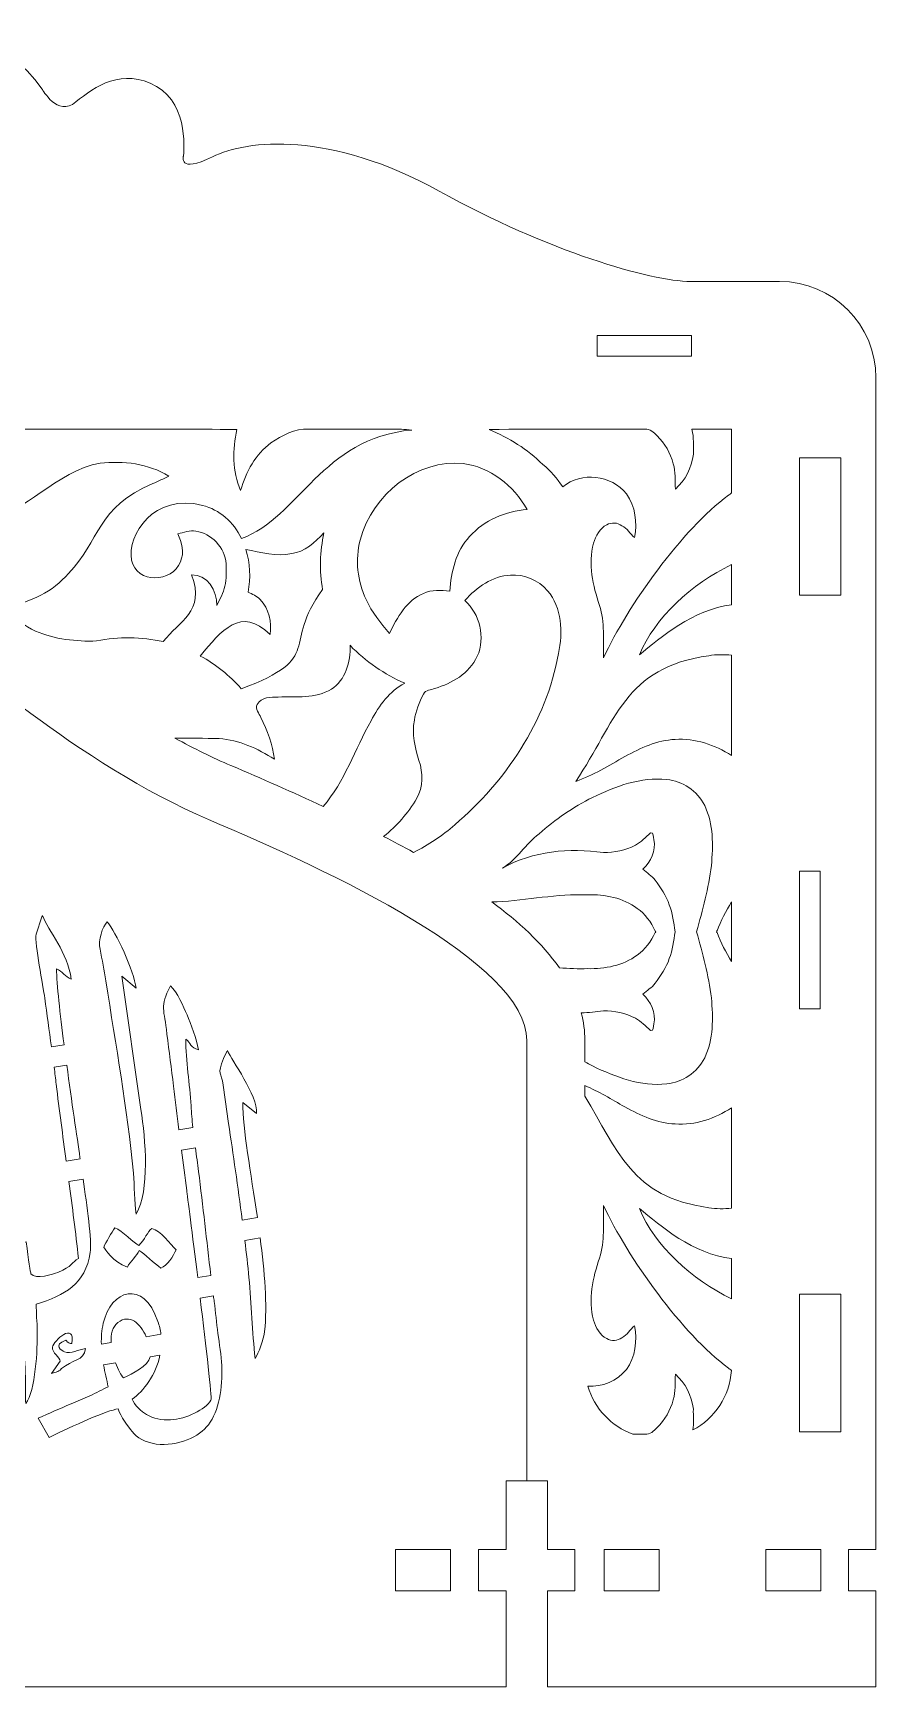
# Model space of a CAD drawing. Header units: inches. Extents: x 37.6 to 85.3, y -40.2 to -18.7.
# Drawn here: x 54.73 to 59.56, y -28.23 to -18.75 of the extents above; entities that cross this region are included whole.
import ezdxf

# ---------------------------------------------------------------- set-up
doc = ezdxf.new("R2010")
doc.units = ezdxf.units.IN
doc.header["$MEASUREMENT"] = 0
doc.layers.add('Layer 1', color=7, linetype='Continuous')

msp = doc.modelspace()

# ---------------------------------------------------------------- linework, layer by layer
at = {"layer": 'Layer 1', "color": 250, "lineweight": 9}
for points, knots in [([(54.2544, -28.2255), (54.2544, -28.2255), (57.4431, -28.2255), (57.4431, -28.2255), (57.4431, -28.2255), (57.4431, -28.2255), (57.4431, -27.6747), (57.4431, -27.6747), (57.4431, -27.6747), (57.4431, -27.6747), (57.2856, -27.6747), (57.2856, -27.6747), (57.2856, -27.6747), (57.2856, -27.6747), (57.2856, -27.4384), (57.2856, -27.4384), (57.2856, -27.4384), (57.2856, -27.4384), (57.4431, -27.4384), (57.4431, -27.4384), (57.4431, -27.4384), (57.4431, -27.4384), (57.4431, -27.0444), (57.4431, -27.0444), (57.4431, -27.0444), (57.4431, -27.0444), (57.6793, -27.0444), (57.6793, -27.0444), (57.6793, -27.0444), (57.6793, -27.0444), (57.6793, -27.4384), (57.6793, -27.4384), (57.6793, -27.4384), (57.6793, -27.4384), (57.8368, -27.4384), (57.8368, -27.4384), (57.8368, -27.4384), (57.8368, -27.4384), (57.8368, -27.6747), (57.8368, -27.6747), (57.8368, -27.6747), (57.8368, -27.6747), (57.6793, -27.6747), (57.6793, -27.6747), (57.6793, -27.6747), (57.6793, -27.6747), (57.6793, -28.2255), (57.6793, -28.2255), (57.6793, -28.2255), (57.6793, -28.2255), (59.5605, -28.2255), (59.5605, -28.2255), (59.5605, -28.2255), (59.5605, -28.2255), (59.5605, -27.6747), (59.5605, -27.6747), (59.5605, -27.6747), (59.5605, -27.6747), (59.403, -27.6747), (59.403, -27.6747), (59.403, -27.6747), (59.403, -27.6747), (59.403, -27.4384), (59.403, -27.4384), (59.403, -27.4384), (59.403, -27.4384), (59.5605, -27.4384), (59.5605, -27.4384), (59.5605, -27.4384), (59.5605, -27.4384), (59.5605, -20.728), (59.5605, -20.728), (59.5605, -20.728), (59.5605, -20.4244), (59.3129, -20.1768), (59.0093, -20.1768), (59.0093, -20.1768), (59.0093, -20.1768), (58.5007, -20.1768), (58.5007, -20.1768), (58.5007, -20.1768), (58.2681, -20.1768), (57.6868, -20.0055), (57.0586, -19.6593), (57.0586, -19.6593), (56.4305, -19.3131), (55.9612, -19.3648), (55.7613, -19.463), (55.7613, -19.463), (55.5615, -19.5611), (55.5954, -19.4576), (55.5954, -19.4576), (55.5954, -19.4576), (55.5954, -19.4576), (55.6328, -19.1685), (55.4401, -19.0597), (55.4401, -19.0597), (55.2474, -18.9508), (55.0868, -19.0597), (54.9797, -19.1489), (54.9797, -19.1489), (54.8726, -19.2381), (54.787, -19.0757), (54.787, -19.0757), (54.787, -19.0757), (54.5675, -18.7545), (54.2544, -18.7902), (54.2544, -18.7902), (54.2544, -18.7902), (54.2544, -18.7902), (53.9414, -18.7545), (53.7219, -19.0757), (53.7219, -19.0757), (53.7219, -19.0757), (53.6362, -19.2381), (53.5291, -19.1489), (53.5291, -19.1489), (53.4221, -19.0597), (53.2615, -18.9508), (53.0687, -19.0597), (53.0687, -19.0597), (52.876, -19.1685), (52.9135, -19.4576), (52.9135, -19.4576), (52.9135, -19.4576), (52.9135, -19.4576), (52.9474, -19.5611), (52.7475, -19.463), (52.7475, -19.463), (52.5477, -19.3648), (52.0784, -19.3131), (51.4502, -19.6593), (51.4502, -19.6593), (50.8221, -20.0055), (50.2408, -20.1768), (50.0081, -20.1768), (50.0081, -20.1768), (50.0081, -20.1768), (49.4995, -20.1768), (49.4995, -20.1768), (49.4995, -20.1768), (49.1959, -20.1768), (48.9483, -20.4244), (48.9483, -20.728), (48.9483, -20.728), (48.9483, -20.728), (48.9483, -27.4384), (48.9483, -27.4384), (48.9483, -27.4384), (48.9483, -27.4384), (49.1058, -27.4384), (49.1058, -27.4384), (49.1058, -27.4384), (49.1058, -27.4384), (49.1058, -27.6747), (49.1058, -27.6747), (49.1058, -27.6747), (49.1058, -27.6747), (48.9483, -27.6747), (48.9483, -27.6747), (48.9483, -27.6747), (48.9483, -27.6747), (48.9483, -28.2255), (48.9483, -28.2255), (48.9483, -28.2255), (48.9483, -28.2255), (50.8295, -28.2255), (50.8295, -28.2255), (50.8295, -28.2255), (50.8295, -28.2255), (50.8295, -27.6747), (50.8295, -27.6747), (50.8295, -27.6747), (50.8295, -27.6747), (50.6721, -27.6747), (50.6721, -27.6747), (50.6721, -27.6747), (50.6721, -27.6747), (50.6721, -27.4384), (50.6721, -27.4384), (50.6721, -27.4384), (50.6721, -27.4384), (50.8295, -27.4384), (50.8295, -27.4384), (50.8295, -27.4384), (50.8295, -27.4384), (50.8295, -27.0444), (50.8295, -27.0444), (50.8295, -27.0444), (50.8295, -27.0444), (51.0658, -27.0444), (51.0658, -27.0444), (51.0658, -27.0444), (51.0658, -27.0444), (51.0658, -27.4384), (51.0658, -27.4384), (51.0658, -27.4384), (51.0658, -27.4384), (51.2232, -27.4384), (51.2232, -27.4384), (51.2232, -27.4384), (51.2232, -27.4384), (51.2232, -27.6747), (51.2232, -27.6747), (51.2232, -27.6747), (51.2232, -27.6747), (51.0658, -27.6747), (51.0658, -27.6747), (51.0658, -27.6747), (51.0658, -27.6747), (51.0658, -28.2255), (51.0658, -28.2255), (51.0658, -28.2255), (51.0658, -28.2255), (54.2544, -28.2255), (54.2544, -28.2255)], [0, 0, 0, 0, 0.018182, 0.018182, 0.018182, 0.018182, 0.036364, 0.036364, 0.036364, 0.036364, 0.054545, 0.054545, 0.054545, 0.054545, 0.072727, 0.072727, 0.072727, 0.072727, 0.090909, 0.090909, 0.090909, 0.090909, 0.109091, 0.109091, 0.109091, 0.109091, 0.127273, 0.127273, 0.127273, 0.127273, 0.145455, 0.145455, 0.145455, 0.145455, 0.163636, 0.163636, 0.163636, 0.163636, 0.181818, 0.181818, 0.181818, 0.181818, 0.2, 0.2, 0.2, 0.2, 0.218182, 0.218182, 0.218182, 0.218182, 0.236364, 0.236364, 0.236364, 0.236364, 0.254545, 0.254545, 0.254545, 0.254545, 0.272727, 0.272727, 0.272727, 0.272727, 0.290909, 0.290909, 0.290909, 0.290909, 0.309091, 0.309091, 0.309091, 0.309091, 0.327273, 0.327273, 0.327273, 0.327273, 0.345455, 0.345455, 0.345455, 0.345455, 0.363636, 0.363636, 0.363636, 0.363636, 0.381818, 0.381818, 0.381818, 0.381818, 0.4, 0.4, 0.4, 0.4, 0.418182, 0.418182, 0.418182, 0.418182, 0.436364, 0.436364, 0.436364, 0.436364, 0.454545, 0.454545, 0.454545, 0.454545, 0.472727, 0.472727, 0.472727, 0.472727, 0.490909, 0.490909, 0.490909, 0.490909, 0.509091, 0.509091, 0.509091, 0.509091, 0.527273, 0.527273, 0.527273, 0.527273, 0.545455, 0.545455, 0.545455, 0.545455, 0.563636, 0.563636, 0.563636, 0.563636, 0.581818, 0.581818, 0.581818, 0.581818, 0.6, 0.6, 0.6, 0.6, 0.618182, 0.618182, 0.618182, 0.618182, 0.636364, 0.636364, 0.636364, 0.636364, 0.654545, 0.654545, 0.654545, 0.654545, 0.672727, 0.672727, 0.672727, 0.672727, 0.690909, 0.690909, 0.690909, 0.690909, 0.709091, 0.709091, 0.709091, 0.709091, 0.727273, 0.727273, 0.727273, 0.727273, 0.745455, 0.745455, 0.745455, 0.745455, 0.763636, 0.763636, 0.763636, 0.763636, 0.781818, 0.781818, 0.781818, 0.781818, 0.8, 0.8, 0.8, 0.8, 0.818182, 0.818182, 0.818182, 0.818182, 0.836364, 0.836364, 0.836364, 0.836364, 0.854545, 0.854545, 0.854545, 0.854545, 0.872727, 0.872727, 0.872727, 0.872727, 0.890909, 0.890909, 0.890909, 0.890909, 0.909091, 0.909091, 0.909091, 0.909091, 0.927273, 0.927273, 0.927273, 0.927273, 0.945455, 0.945455, 0.945455, 0.945455, 0.963636, 0.963636, 0.963636, 0.963636, 1, 1, 1, 1]), ([(58.5036, -20.4858), (58.5036, -20.4858), (57.964, -20.4858), (57.964, -20.4858), (57.964, -20.4858), (57.964, -20.4858), (57.964, -20.604), (57.964, -20.604), (57.964, -20.604), (57.964, -20.604), (58.5036, -20.604), (58.5036, -20.604), (58.5036, -20.604), (58.5036, -20.604), (58.5036, -20.4858), (58.5036, -20.4858)], [0, 0, 0, 0, 0.2, 0.2, 0.2, 0.2, 0.4, 0.4, 0.4, 0.4, 0.6, 0.6, 0.6, 0.6, 1, 1, 1, 1]), ([(59.3588, -21.1866), (59.3588, -21.1866), (59.1226, -21.1866), (59.1226, -21.1866), (59.1226, -21.1866), (59.1226, -21.1866), (59.1226, -21.974), (59.1226, -21.974), (59.1226, -21.974), (59.1226, -21.974), (59.3588, -21.974), (59.3588, -21.974), (59.3588, -21.974), (59.3588, -21.974), (59.3588, -21.1866), (59.3588, -21.1866)], [0, 0, 0, 0, 0.2, 0.2, 0.2, 0.2, 0.4, 0.4, 0.4, 0.4, 0.6, 0.6, 0.6, 0.6, 1, 1, 1, 1]), ([(59.2407, -23.5548), (59.2407, -23.5548), (59.1226, -23.5548), (59.1226, -23.5548), (59.1226, -23.5548), (59.1226, -23.5548), (59.1226, -24.3422), (59.1226, -24.3422), (59.1226, -24.3422), (59.1226, -24.3422), (59.2407, -24.3422), (59.2407, -24.3422), (59.2407, -24.3422), (59.2407, -24.3422), (59.2407, -23.5548), (59.2407, -23.5548)], [0, 0, 0, 0, 0.2, 0.2, 0.2, 0.2, 0.4, 0.4, 0.4, 0.4, 0.6, 0.6, 0.6, 0.6, 1, 1, 1, 1]), ([(54.9115, -24.548), (54.8882, -24.3686), (54.8698, -24.2029), (54.8686, -24.1131), (54.8686, -24.1131), (54.9012, -24.1298), (54.9202, -24.157), (54.9517, -24.172), (54.9517, -24.172), (54.9364, -24.0228), (54.8177, -23.8925), (54.7888, -23.8083), (54.7888, -23.8083), (54.788, -23.8094), (54.7871, -23.8109), (54.7866, -23.8116), (54.7866, -23.8116), (54.7862, -23.8123), (54.7851, -23.814), (54.7845, -23.8149), (54.7845, -23.8149), (54.7845, -23.8149), (54.7509, -23.914), (54.7509, -23.914), (54.7509, -23.914), (54.7425, -23.9699), (54.7914, -24.2136), (54.8008, -24.281), (54.8008, -24.281), (54.8137, -24.3733), (54.8269, -24.4666), (54.8394, -24.56), (54.8394, -24.56), (54.8394, -24.56), (54.9115, -24.548), (54.9115, -24.548)], [0, 0, 0, 0, 0.1, 0.1, 0.1, 0.1, 0.2, 0.2, 0.2, 0.2, 0.3, 0.3, 0.3, 0.3, 0.4, 0.4, 0.4, 0.4, 0.5, 0.5, 0.5, 0.5, 0.6, 0.6, 0.6, 0.6, 0.7, 0.7, 0.7, 0.7, 0.8, 0.8, 0.8, 0.8, 1, 1, 1, 1]), ([(55.3514, -24.918), (55.3514, -24.918), (55.2414, -24.1562), (55.2414, -24.1562), (55.2414, -24.1562), (55.2414, -24.1562), (55.3245, -24.2239), (55.3245, -24.2239), (55.3245, -24.2239), (55.3118, -24.1258), (55.2065, -23.899), (55.1588, -23.8438), (55.1588, -23.8438), (55.1297, -23.873), (55.1065, -23.9494), (55.1174, -24.0016), (55.1174, -24.0016), (55.1301, -24.0623), (55.1403, -24.1216), (55.1501, -24.1826), (55.1501, -24.1826), (55.2108, -24.5581), (55.2719, -24.9067), (55.3083, -25.2828), (55.3083, -25.2828), (55.3155, -25.3568), (55.3134, -25.4467), (55.3243, -25.5173), (55.3243, -25.5173), (55.4034, -25.3836), (55.3779, -25.0888), (55.3514, -24.918)], [0, 0, 0, 0, 0.111111, 0.111111, 0.111111, 0.111111, 0.222222, 0.222222, 0.222222, 0.222222, 0.333333, 0.333333, 0.333333, 0.333333, 0.444444, 0.444444, 0.444444, 0.444444, 0.555556, 0.555556, 0.555556, 0.555556, 0.666667, 0.666667, 0.666667, 0.666667, 0.777778, 0.777778, 0.777778, 0.777778, 1, 1, 1, 1]), ([(55.6493, -25.0211), (55.6446, -24.9795), (55.6408, -24.9383), (55.6385, -24.8986), (55.6385, -24.8986), (55.6311, -24.7734), (55.6094, -24.6403), (55.608, -24.5156), (55.608, -24.5156), (55.6382, -24.5367), (55.634, -24.5652), (55.6815, -24.5776), (55.6815, -24.5776), (55.6704, -24.515), (55.6389, -24.4293), (55.6157, -24.3768), (55.6157, -24.3768), (55.5963, -24.333), (55.559, -24.2435), (55.5203, -24.2116), (55.5203, -24.2116), (55.4572, -24.3308), (55.4855, -24.3441), (55.5008, -24.4865), (55.5008, -24.4865), (55.5116, -24.5865), (55.5271, -24.6848), (55.5383, -24.7849), (55.5383, -24.7849), (55.5476, -24.8682), (55.558, -24.9514), (55.5687, -25.0345), (55.5687, -25.0345), (55.5687, -25.0345), (55.6493, -25.0211), (55.6493, -25.0211)], [0, 0, 0, 0, 0.1, 0.1, 0.1, 0.1, 0.2, 0.2, 0.2, 0.2, 0.3, 0.3, 0.3, 0.3, 0.4, 0.4, 0.4, 0.4, 0.5, 0.5, 0.5, 0.5, 0.6, 0.6, 0.6, 0.6, 0.7, 0.7, 0.7, 0.7, 0.8, 0.8, 0.8, 0.8, 1, 1, 1, 1]), ([(53.6699, -26.1693), (53.8118, -26.1227), (54.0214, -26.0465), (54.0548, -25.9211), (54.0548, -25.9211), (54.0731, -25.852), (54.0697, -25.7753), (54.0493, -25.709), (54.0493, -25.709), (54.0246, -25.6284), (53.9316, -25.4812), (53.8649, -25.4262), (53.8649, -25.4262), (53.8761, -25.417), (53.8718, -25.4196), (53.8898, -25.43), (53.8898, -25.43), (53.8898, -25.43), (53.9676, -25.4852), (53.9676, -25.4852), (53.9676, -25.4852), (54.0314, -25.5344), (54.1471, -25.628), (54.2024, -25.6884), (54.2024, -25.6884), (54.2024, -25.6884), (54.3375, -25.818), (54.3375, -25.818), (54.3375, -25.818), (54.4226, -25.8967), (54.5388, -26.0057), (54.6527, -26.0281), (54.6527, -26.0281), (54.6651, -26.1684), (54.6862, -26.3099), (54.6908, -26.4515), (54.6908, -26.4515), (54.6924, -26.4997), (54.6878, -26.5572), (54.6921, -26.6032), (54.6921, -26.6032), (54.7489, -26.5289), (54.7595, -26.2916), (54.7581, -26.1868), (54.7581, -26.1868), (54.7574, -26.1357), (54.7513, -26.0857), (54.7525, -26.0345), (54.7525, -26.0345), (54.9142, -25.9812), (55.0336, -25.921), (55.0615, -25.7369), (55.0615, -25.7369), (55.0712, -25.6727), (55.0423, -25.4655), (55.0205, -25.318), (55.0205, -25.318), (55.0205, -25.318), (54.9396, -25.3315), (54.9396, -25.3315), (54.9396, -25.3315), (54.959, -25.4771), (54.9778, -25.6234), (54.9936, -25.7718), (54.9936, -25.7718), (54.9565, -25.7939), (54.9594, -25.8174), (54.8763, -25.852), (54.8763, -25.852), (54.8501, -25.8629), (54.7471, -25.895), (54.7221, -25.8593), (54.7221, -25.8593), (54.7186, -25.8544), (54.7083, -25.7801), (54.6954, -25.6775), (54.6954, -25.6775), (54.6954, -25.6775), (54.6024, -25.693), (54.6024, -25.693), (54.6024, -25.693), (54.6078, -25.7443), (54.6125, -25.7955), (54.615, -25.8454), (54.615, -25.8454), (54.5531, -25.8347), (54.4389, -25.7359), (54.4037, -25.701), (54.4037, -25.701), (54.3196, -25.6174), (54.0565, -25.4009), (53.9699, -25.3301), (53.9699, -25.3301), (53.9233, -25.2921), (53.872, -25.2564), (53.8281, -25.2159), (53.8281, -25.2159), (53.9718, -25.1412), (54.1507, -25.1909), (54.2758, -25.279), (54.2758, -25.279), (54.2944, -25.292), (54.3043, -25.304), (54.3195, -25.3152), (54.3195, -25.3152), (54.3369, -25.2855), (54.3378, -25.2309), (54.3344, -25.189), (54.3344, -25.189), (54.3264, -25.0898), (54.2374, -25.1167), (54.1383, -24.9684), (54.1383, -24.9684), (54.069, -24.8649), (54.0181, -24.693), (54.0129, -24.5364), (54.0129, -24.5364), (54.0129, -24.5364), (54.0782, -24.5594), (54.0782, -24.5594), (54.0782, -24.5594), (54.0785, -24.5576), (54.0797, -24.5566), (54.0808, -24.5554), (54.0808, -24.5554), (54.048, -24.5245), (53.9874, -24.3369), (53.9483, -24.298), (53.9483, -24.298), (53.8168, -24.4308), (54.0035, -24.8869), (54.0252, -25.0367), (54.0252, -25.0367), (53.9414, -25.032), (53.886, -25.0371), (53.8102, -25.0557), (53.8102, -25.0557), (53.7771, -25.0637), (53.7525, -25.0729), (53.7221, -25.0845), (53.7221, -25.0845), (53.6995, -25.093), (53.6698, -25.1171), (53.6477, -25.1029), (53.6477, -25.1029), (53.5635, -25.0487), (53.458, -24.9686), (53.3758, -24.9111), (53.3758, -24.9111), (53.3758, -24.9111), (53.2778, -25.0816), (53.2778, -25.0816), (53.2778, -25.0816), (53.2778, -25.0816), (53.4641, -25.2244), (53.4641, -25.2244), (53.4641, -25.2244), (53.4403, -25.2531), (53.4051, -25.2778), (53.3757, -25.3086), (53.3757, -25.3086), (53.3467, -25.339), (53.3181, -25.3572), (53.2894, -25.3904), (53.2894, -25.3904), (53.2894, -25.3904), (53.115, -25.5522), (53.115, -25.5522), (53.115, -25.5522), (53.1033, -25.5625), (53.1037, -25.5643), (53.0925, -25.5753), (53.0925, -25.5753), (53.0925, -25.5753), (53.0382, -25.6205), (53.0382, -25.6205), (53.0382, -25.6205), (53.0382, -25.6205), (53.1028, -25.7329), (53.1028, -25.7329), (53.1028, -25.7329), (53.1028, -25.7329), (53.2179, -25.6294), (53.2179, -25.6294), (53.2179, -25.6294), (53.3369, -25.5187), (53.3643, -25.4871), (53.5018, -25.3789), (53.5018, -25.3789), (53.524, -25.3614), (53.5566, -25.345), (53.5806, -25.3282), (53.5806, -25.3282), (53.5806, -25.3282), (53.7144, -25.4382), (53.7144, -25.4382), (53.7144, -25.4382), (53.7292, -25.452), (53.7331, -25.4559), (53.7461, -25.4674), (53.7461, -25.4674), (53.7461, -25.4674), (53.8675, -25.5852), (53.8675, -25.5852), (53.8675, -25.5852), (53.8776, -25.5968), (53.884, -25.6079), (53.8941, -25.6198), (53.8941, -25.6198), (53.94, -25.6733), (54.0143, -25.7789), (54.0248, -25.8507), (54.0248, -25.8507), (53.9966, -25.865), (53.9375, -25.913), (53.8565, -25.9523), (53.8565, -25.9523), (53.7968, -25.9812), (53.7335, -26.0094), (53.6685, -26.0341), (53.6685, -26.0341), (53.6471, -26.0422), (53.6262, -26.0501), (53.6058, -26.0578), (53.6058, -26.0578), (53.6058, -26.0578), (53.6699, -26.1693), (53.6699, -26.1693)], [0, 0, 0, 0, 0.017241, 0.017241, 0.017241, 0.017241, 0.034483, 0.034483, 0.034483, 0.034483, 0.051724, 0.051724, 0.051724, 0.051724, 0.068966, 0.068966, 0.068966, 0.068966, 0.086207, 0.086207, 0.086207, 0.086207, 0.103448, 0.103448, 0.103448, 0.103448, 0.12069, 0.12069, 0.12069, 0.12069, 0.137931, 0.137931, 0.137931, 0.137931, 0.155172, 0.155172, 0.155172, 0.155172, 0.172414, 0.172414, 0.172414, 0.172414, 0.189655, 0.189655, 0.189655, 0.189655, 0.206897, 0.206897, 0.206897, 0.206897, 0.224138, 0.224138, 0.224138, 0.224138, 0.241379, 0.241379, 0.241379, 0.241379, 0.258621, 0.258621, 0.258621, 0.258621, 0.275862, 0.275862, 0.275862, 0.275862, 0.293103, 0.293103, 0.293103, 0.293103, 0.310345, 0.310345, 0.310345, 0.310345, 0.327586, 0.327586, 0.327586, 0.327586, 0.344828, 0.344828, 0.344828, 0.344828, 0.362069, 0.362069, 0.362069, 0.362069, 0.37931, 0.37931, 0.37931, 0.37931, 0.396552, 0.396552, 0.396552, 0.396552, 0.413793, 0.413793, 0.413793, 0.413793, 0.431034, 0.431034, 0.431034, 0.431034, 0.448276, 0.448276, 0.448276, 0.448276, 0.465517, 0.465517, 0.465517, 0.465517, 0.482759, 0.482759, 0.482759, 0.482759, 0.5, 0.5, 0.5, 0.5, 0.517241, 0.517241, 0.517241, 0.517241, 0.534483, 0.534483, 0.534483, 0.534483, 0.551724, 0.551724, 0.551724, 0.551724, 0.568966, 0.568966, 0.568966, 0.568966, 0.586207, 0.586207, 0.586207, 0.586207, 0.603448, 0.603448, 0.603448, 0.603448, 0.62069, 0.62069, 0.62069, 0.62069, 0.637931, 0.637931, 0.637931, 0.637931, 0.655172, 0.655172, 0.655172, 0.655172, 0.672414, 0.672414, 0.672414, 0.672414, 0.689655, 0.689655, 0.689655, 0.689655, 0.706897, 0.706897, 0.706897, 0.706897, 0.724138, 0.724138, 0.724138, 0.724138, 0.741379, 0.741379, 0.741379, 0.741379, 0.758621, 0.758621, 0.758621, 0.758621, 0.775862, 0.775862, 0.775862, 0.775862, 0.793103, 0.793103, 0.793103, 0.793103, 0.810345, 0.810345, 0.810345, 0.810345, 0.827586, 0.827586, 0.827586, 0.827586, 0.844828, 0.844828, 0.844828, 0.844828, 0.862069, 0.862069, 0.862069, 0.862069, 0.87931, 0.87931, 0.87931, 0.87931, 0.896552, 0.896552, 0.896552, 0.896552, 0.913793, 0.913793, 0.913793, 0.913793, 0.931034, 0.931034, 0.931034, 0.931034, 0.948276, 0.948276, 0.948276, 0.948276, 0.965517, 0.965517, 0.965517, 0.965517, 1, 1, 1, 1]), ([(55.8432, -24.5879), (55.8424, -24.5891), (55.8398, -24.5932), (55.839, -24.5946), (55.839, -24.5946), (55.839, -24.5946), (55.8252, -24.6265), (55.8252, -24.6265), (55.8252, -24.6265), (55.7851, -24.7234), (55.8127, -24.7026), (55.8235, -24.78), (55.8235, -24.78), (55.8335, -24.8521), (55.8433, -24.9256), (55.8539, -24.9988), (55.8539, -24.9988), (55.879, -25.1729), (55.9075, -25.3647), (55.9319, -25.5517), (55.9319, -25.5517), (55.9319, -25.5517), (56.0183, -25.5374), (56.0183, -25.5374), (56.0183, -25.5374), (55.9807, -25.278), (55.9346, -25.0283), (55.9348, -24.8789), (55.9348, -24.8789), (55.9348, -24.8789), (56.0142, -24.942), (56.0142, -24.942), (56.0142, -24.942), (56.0202, -24.8366), (55.8702, -24.637), (55.848, -24.5816), (55.848, -24.5816), (55.848, -24.5816), (55.8432, -24.5879), (55.8432, -24.5879)], [0, 0, 0, 0, 0.090909, 0.090909, 0.090909, 0.090909, 0.181818, 0.181818, 0.181818, 0.181818, 0.272727, 0.272727, 0.272727, 0.272727, 0.363636, 0.363636, 0.363636, 0.363636, 0.454545, 0.454545, 0.454545, 0.454545, 0.545455, 0.545455, 0.545455, 0.545455, 0.636364, 0.636364, 0.636364, 0.636364, 0.727273, 0.727273, 0.727273, 0.727273, 0.818182, 0.818182, 0.818182, 0.818182, 1, 1, 1, 1]), ([(55.0032, -25.2011), (55.0032, -25.2011), (55.0023, -25.1943), (55.0023, -25.1943), (55.0023, -25.1943), (54.9859, -25.0761), (54.955, -24.8704), (54.9271, -24.6652), (54.9271, -24.6652), (54.9271, -24.6652), (54.8548, -24.6772), (54.8548, -24.6772), (54.8548, -24.6772), (54.8589, -24.7096), (54.8629, -24.7421), (54.8667, -24.7744), (54.8667, -24.7744), (54.8842, -24.9219), (54.904, -25.068), (54.9238, -25.2144), (54.9238, -25.2144), (54.9238, -25.2144), (55.0032, -25.2011), (55.0032, -25.2011)], [0, 0, 0, 0, 0.142857, 0.142857, 0.142857, 0.142857, 0.285714, 0.285714, 0.285714, 0.285714, 0.428571, 0.428571, 0.428571, 0.428571, 0.571429, 0.571429, 0.571429, 0.571429, 0.714286, 0.714286, 0.714286, 0.714286, 1, 1, 1, 1]), ([(55.7522, -25.869), (55.728, -25.6709), (55.7068, -25.4712), (55.6817, -25.2732), (55.6817, -25.2732), (55.6761, -25.2295), (55.6699, -25.1842), (55.6638, -25.1384), (55.6638, -25.1384), (55.6638, -25.1384), (55.584, -25.1517), (55.584, -25.1517), (55.584, -25.1517), (55.5941, -25.2286), (55.6042, -25.3054), (55.6139, -25.3821), (55.6139, -25.3821), (55.6175, -25.4115), (55.6462, -25.635), (55.6767, -25.8816), (55.6767, -25.8816), (55.6767, -25.8816), (55.7522, -25.869), (55.7522, -25.869)], [0, 0, 0, 0, 0.142857, 0.142857, 0.142857, 0.142857, 0.285714, 0.285714, 0.285714, 0.285714, 0.428571, 0.428571, 0.428571, 0.428571, 0.571429, 0.571429, 0.571429, 0.571429, 0.714286, 0.714286, 0.714286, 0.714286, 1, 1, 1, 1]), ([(55.1386, -25.7082), (55.1443, -25.7132), (55.1922, -25.7953), (55.274, -25.8208), (55.274, -25.8208), (55.2906, -25.7903), (55.3289, -25.7569), (55.3409, -25.7263), (55.3409, -25.7263), (55.3701, -25.7411), (55.4305, -25.8032), (55.4657, -25.827), (55.4657, -25.827), (55.5034, -25.8157), (55.537, -25.7557), (55.5531, -25.7234), (55.5531, -25.7234), (55.5224, -25.6924), (55.4631, -25.6107), (55.4148, -25.6002), (55.4148, -25.6002), (55.3888, -25.6179), (55.3739, -25.6639), (55.34, -25.6985), (55.34, -25.6985), (55.3133, -25.6851), (55.2461, -25.6118), (55.2017, -25.5965), (55.2017, -25.5965), (55.1864, -25.6222), (55.1495, -25.6793), (55.1386, -25.7082)], [0, 0, 0, 0, 0.111111, 0.111111, 0.111111, 0.111111, 0.222222, 0.222222, 0.222222, 0.222222, 0.333333, 0.333333, 0.333333, 0.333333, 0.444444, 0.444444, 0.444444, 0.444444, 0.555556, 0.555556, 0.555556, 0.555556, 0.666667, 0.666667, 0.666667, 0.666667, 0.777778, 0.777778, 0.777778, 0.777778, 1, 1, 1, 1]), ([(55.9467, -25.669), (55.9556, -25.7417), (55.9635, -25.813), (55.9702, -25.8813), (55.9702, -25.8813), (55.985, -26.0348), (55.9887, -26.1916), (56.0055, -26.3451), (56.0055, -26.3451), (56.0254, -26.3176), (56.0559, -26.2313), (56.06, -26.1911), (56.06, -26.1911), (56.0757, -26.0393), (56.0597, -25.848), (56.0345, -25.6544), (56.0345, -25.6544), (56.0345, -25.6544), (55.9467, -25.669), (55.9467, -25.669)], [0, 0, 0, 0, 0.166667, 0.166667, 0.166667, 0.166667, 0.333333, 0.333333, 0.333333, 0.333333, 0.5, 0.5, 0.5, 0.5, 0.666667, 0.666667, 0.666667, 0.666667, 1, 1, 1, 1]), ([(55.4663, -26.2058), (55.4632, -26.1814), (55.4573, -26.1574), (55.4489, -26.1326), (55.4489, -26.1326), (55.3658, -25.8868), (55.1797, -25.9542), (55.1362, -26.1425), (55.1362, -26.1425), (55.127, -26.1826), (55.124, -26.2227), (55.125, -26.2626), (55.125, -26.2626), (55.125, -26.2626), (55.1808, -26.2533), (55.1808, -26.2533), (55.1808, -26.2533), (55.1786, -26.2065), (55.1883, -26.1637), (55.2195, -26.1391), (55.2195, -26.1391), (55.2884, -26.0848), (55.3497, -26.1471), (55.382, -26.2198), (55.382, -26.2198), (55.382, -26.2198), (55.4663, -26.2058), (55.4663, -26.2058)], [0, 0, 0, 0, 0.125, 0.125, 0.125, 0.125, 0.25, 0.25, 0.25, 0.25, 0.375, 0.375, 0.375, 0.375, 0.5, 0.5, 0.5, 0.5, 0.625, 0.625, 0.625, 0.625, 0.75, 0.75, 0.75, 0.75, 1, 1, 1, 1]), ([(54.8267, -26.797), (54.9623, -26.7308), (55.1594, -26.6404), (55.2212, -26.6334), (55.2212, -26.6334), (55.2348, -26.6757), (55.2792, -26.7351), (55.3016, -26.7637), (55.3016, -26.7637), (55.3274, -26.7965), (55.3776, -26.8267), (55.4388, -26.8345), (55.4388, -26.8345), (55.5627, -26.8503), (55.6873, -26.7919), (55.7382, -26.7243), (55.7382, -26.7243), (55.7974, -26.6458), (55.8215, -26.5117), (55.8147, -26.3856), (55.8147, -26.3856), (55.8115, -26.3275), (55.8002, -26.2601), (55.7927, -26.2007), (55.7927, -26.2007), (55.7849, -26.1394), (55.7793, -26.0797), (55.7713, -26.0191), (55.7713, -26.0191), (55.7698, -26.0082), (55.7684, -25.9973), (55.767, -25.9863), (55.767, -25.9863), (55.767, -25.9863), (55.6911, -25.9989), (55.6911, -25.9989), (55.6911, -25.9989), (55.7258, -26.2843), (55.758, -26.5646), (55.7529, -26.584), (55.7529, -26.584), (55.7188, -26.636), (55.611, -26.6914), (55.5219, -26.6959), (55.5219, -26.6959), (55.47, -26.6986), (55.4234, -26.6894), (55.3838, -26.6659), (55.3838, -26.6659), (55.3556, -26.6492), (55.3097, -26.6101), (55.3019, -26.5768), (55.3019, -26.5768), (55.3666, -26.5339), (55.4375, -26.437), (55.4607, -26.3265), (55.4607, -26.3265), (55.4607, -26.3265), (55.4049, -26.3357), (55.4049, -26.3357), (55.4049, -26.3357), (55.3936, -26.3888), (55.301, -26.4308), (55.2519, -26.4557), (55.2519, -26.4557), (55.2374, -26.4402), (55.2198, -26.4078), (55.2057, -26.3689), (55.2057, -26.3689), (55.2057, -26.3689), (55.1378, -26.3802), (55.1378, -26.3802), (55.1378, -26.3802), (55.1455, -26.4236), (55.1554, -26.4661), (55.1646, -26.5071), (55.1646, -26.5071), (55.129, -26.5216), (55.0975, -26.5414), (55.0586, -26.5586), (55.0586, -26.5586), (55.0225, -26.5746), (54.9882, -26.5895), (54.9519, -26.6048), (54.9519, -26.6048), (54.8883, -26.6317), (54.8257, -26.6573), (54.7636, -26.6872), (54.7636, -26.6872), (54.7636, -26.6872), (54.8267, -26.797), (54.8267, -26.797)], [0, 0, 0, 0, 0.041667, 0.041667, 0.041667, 0.041667, 0.083333, 0.083333, 0.083333, 0.083333, 0.125, 0.125, 0.125, 0.125, 0.166667, 0.166667, 0.166667, 0.166667, 0.208333, 0.208333, 0.208333, 0.208333, 0.25, 0.25, 0.25, 0.25, 0.291667, 0.291667, 0.291667, 0.291667, 0.333333, 0.333333, 0.333333, 0.333333, 0.375, 0.375, 0.375, 0.375, 0.416667, 0.416667, 0.416667, 0.416667, 0.458333, 0.458333, 0.458333, 0.458333, 0.5, 0.5, 0.5, 0.5, 0.541667, 0.541667, 0.541667, 0.541667, 0.583333, 0.583333, 0.583333, 0.583333, 0.625, 0.625, 0.625, 0.625, 0.666667, 0.666667, 0.666667, 0.666667, 0.708333, 0.708333, 0.708333, 0.708333, 0.75, 0.75, 0.75, 0.75, 0.791667, 0.791667, 0.791667, 0.791667, 0.833333, 0.833333, 0.833333, 0.833333, 0.875, 0.875, 0.875, 0.875, 0.916667, 0.916667, 0.916667, 0.916667, 1, 1, 1, 1]), ([(59.3588, -25.9767), (59.3588, -25.9767), (59.1226, -25.9767), (59.1226, -25.9767), (59.1226, -25.9767), (59.1226, -25.9767), (59.1226, -26.7641), (59.1226, -26.7641), (59.1226, -26.7641), (59.1226, -26.7641), (59.3588, -26.7641), (59.3588, -26.7641), (59.3588, -26.7641), (59.3588, -26.7641), (59.3588, -25.9767), (59.3588, -25.9767)], [0, 0, 0, 0, 0.2, 0.2, 0.2, 0.2, 0.4, 0.4, 0.4, 0.4, 0.6, 0.6, 0.6, 0.6, 1, 1, 1, 1]), ([(54.9567, -26.2581), (54.9752, -26.1316), (54.8499, -26.2428), (54.8455, -26.2794), (54.8455, -26.2794), (54.8414, -26.3138), (54.8884, -26.3381), (54.8886, -26.3602), (54.8886, -26.3602), (54.8886, -26.3602), (54.8388, -26.4311), (54.8388, -26.4311), (54.8388, -26.4311), (54.8746, -26.4187), (54.8692, -26.4284), (54.8976, -26.4028), (54.8976, -26.4028), (54.9546, -26.3513), (55.0281, -26.3594), (55.0334, -26.2882), (55.0334, -26.2882), (54.997, -26.2929), (54.9512, -26.3206), (54.9135, -26.3063), (54.9135, -26.3063), (54.9002, -26.3012), (54.8437, -26.2678), (54.9209, -26.2404), (54.9209, -26.2404), (54.9306, -26.2484), (54.9233, -26.2438), (54.9297, -26.2487), (54.9297, -26.2487), (54.9449, -26.2604), (54.9425, -26.2576), (54.9567, -26.2581)], [0, 0, 0, 0, 0.1, 0.1, 0.1, 0.1, 0.2, 0.2, 0.2, 0.2, 0.3, 0.3, 0.3, 0.3, 0.4, 0.4, 0.4, 0.4, 0.5, 0.5, 0.5, 0.5, 0.6, 0.6, 0.6, 0.6, 0.7, 0.7, 0.7, 0.7, 0.8, 0.8, 0.8, 0.8, 1, 1, 1, 1]), ([(57.1241, -27.4384), (57.1241, -27.4384), (56.8092, -27.4384), (56.8092, -27.4384), (56.8092, -27.4384), (56.8092, -27.4384), (56.8092, -27.6747), (56.8092, -27.6747), (56.8092, -27.6747), (56.8092, -27.6747), (57.1241, -27.6747), (57.1241, -27.6747), (57.1241, -27.6747), (57.1241, -27.6747), (57.1241, -27.4384), (57.1241, -27.4384)], [0, 0, 0, 0, 0.2, 0.2, 0.2, 0.2, 0.4, 0.4, 0.4, 0.4, 0.6, 0.6, 0.6, 0.6, 1, 1, 1, 1]), ([(58.3195, -27.4384), (58.3195, -27.4384), (58.0045, -27.4384), (58.0045, -27.4384), (58.0045, -27.4384), (58.0045, -27.4384), (58.0045, -27.6747), (58.0045, -27.6747), (58.0045, -27.6747), (58.0045, -27.6747), (58.3195, -27.6747), (58.3195, -27.6747), (58.3195, -27.6747), (58.3195, -27.6747), (58.3195, -27.4384), (58.3195, -27.4384)], [0, 0, 0, 0, 0.2, 0.2, 0.2, 0.2, 0.4, 0.4, 0.4, 0.4, 0.6, 0.6, 0.6, 0.6, 1, 1, 1, 1]), ([(59.2452, -27.4384), (59.2452, -27.4384), (58.9303, -27.4384), (58.9303, -27.4384), (58.9303, -27.4384), (58.9303, -27.4384), (58.9303, -27.6747), (58.9303, -27.6747), (58.9303, -27.6747), (58.9303, -27.6747), (59.2452, -27.6747), (59.2452, -27.6747), (59.2452, -27.6747), (59.2452, -27.6747), (59.2452, -27.4384), (59.2452, -27.4384)], [0, 0, 0, 0, 0.2, 0.2, 0.2, 0.2, 0.4, 0.4, 0.4, 0.4, 0.6, 0.6, 0.6, 0.6, 1, 1, 1, 1])]:
    msp.add_open_spline(points, degree=3, knots=knots, dxfattribs=at)
at = {"layer": 'Layer 1', "color": 250, "lineweight": 18}
for points, knots in [([(55.4799, -22.2392), (55.5694, -22.1217), (55.7216, -22.0692), (55.6419, -21.8572), (55.6419, -21.8572), (55.7276, -21.8529), (55.7906, -21.9471), (55.7866, -22.0333), (55.7866, -22.0333), (55.8029, -21.9965), (55.8247, -21.9616), (55.8325, -21.9212), (55.8325, -21.9212), (55.8427, -21.88), (55.8406, -21.837), (55.8394, -21.7948), (55.8394, -21.7948), (55.8328, -21.6989), (55.7546, -21.6192), (55.6669, -21.6068), (55.6669, -21.6068), (55.6315, -21.6007), (55.5968, -21.6142), (55.5627, -21.6227), (55.5627, -21.6227), (55.5869, -21.6709), (55.6019, -21.7299), (55.5775, -21.7816), (55.5775, -21.7816), (55.5337, -21.9042), (55.3261, -21.9094), (55.2986, -21.7724), (55.2986, -21.7724), (55.2698, -21.6289), (55.4273, -21.3875), (55.7045, -21.4593), (55.7045, -21.4593), (55.8002, -21.4836), (55.8846, -21.5542), (55.9273, -21.6494), (55.9273, -21.6494), (56.2602, -21.5261), (56.387, -21.0749), (56.9022, -21.0276), (56.9022, -21.0276), (56.8628, -21.0226), (56.8231, -21.0237), (56.7835, -21.0235), (56.7835, -21.0235), (56.6262, -21.0234), (56.4689, -21.0237), (56.3116, -21.0233), (56.3116, -21.0233), (56.2335, -21.0185), (56.1601, -21.0578), (56.0959, -21.1014), (56.0959, -21.1014), (56.0084, -21.1652), (55.9536, -21.2673), (55.9227, -21.3735), (55.9227, -21.3735), (55.8756, -21.2643), (55.8749, -21.1394), (55.9007, -21.024), (55.9007, -21.024), (55.396, -21.0227), (54.8913, -21.0238), (54.3866, -21.0235), (54.3866, -21.0235), (54.4478, -21.1773), (54.5076, -21.3329), (54.5429, -21.4962), (54.5429, -21.4962), (54.6516, -21.5309), (54.8739, -21.2557), (55.1179, -21.2183), (55.1179, -21.2183), (55.2518, -21.2018), (55.3926, -21.2202), (55.5113, -21.2911), (55.5113, -21.2911), (55.4814, -21.3077), (55.4494, -21.3195), (55.419, -21.3348), (55.419, -21.3348), (55.1006, -21.4675), (55.1171, -21.6623), (54.937, -21.8491), (54.937, -21.8491), (54.8472, -21.9545), (54.7187, -22.0137), (54.589, -22.0376), (54.589, -22.0376), (54.625, -22.1028), (54.6844, -22.1501), (54.7489, -22.1794), (54.7489, -22.1794), (54.8594, -22.2259), (54.98, -22.2398), (55.0979, -22.2356), (55.0979, -22.2356), (55.2241, -22.2092), (55.354, -22.2129), (55.4799, -22.2392)], [0, 0, 0, 0, 0.037037, 0.037037, 0.037037, 0.037037, 0.074074, 0.074074, 0.074074, 0.074074, 0.111111, 0.111111, 0.111111, 0.111111, 0.148148, 0.148148, 0.148148, 0.148148, 0.185185, 0.185185, 0.185185, 0.185185, 0.222222, 0.222222, 0.222222, 0.222222, 0.259259, 0.259259, 0.259259, 0.259259, 0.296296, 0.296296, 0.296296, 0.296296, 0.333333, 0.333333, 0.333333, 0.333333, 0.37037, 0.37037, 0.37037, 0.37037, 0.407407, 0.407407, 0.407407, 0.407407, 0.444444, 0.444444, 0.444444, 0.444444, 0.481481, 0.481481, 0.481481, 0.481481, 0.518519, 0.518519, 0.518519, 0.518519, 0.555556, 0.555556, 0.555556, 0.555556, 0.592593, 0.592593, 0.592593, 0.592593, 0.62963, 0.62963, 0.62963, 0.62963, 0.666667, 0.666667, 0.666667, 0.666667, 0.703704, 0.703704, 0.703704, 0.703704, 0.740741, 0.740741, 0.740741, 0.740741, 0.777778, 0.777778, 0.777778, 0.777778, 0.814815, 0.814815, 0.814815, 0.814815, 0.851852, 0.851852, 0.851852, 0.851852, 0.888889, 0.888889, 0.888889, 0.888889, 0.925926, 0.925926, 0.925926, 0.925926, 1, 1, 1, 1]), ([(58.716, -21.4015), (58.7221, -21.3968), (58.7282, -21.392), (58.7343, -21.3873), (58.7343, -21.3873), (58.7343, -21.3873), (58.7343, -21.0234), (58.7343, -21.0234), (58.7343, -21.0234), (58.6584, -21.0235), (58.5826, -21.0236), (58.5067, -21.0236), (58.5067, -21.0236), (58.5201, -21.0702), (58.5139, -21.1191), (58.5151, -21.1669), (58.5151, -21.1669), (58.5066, -21.244), (58.4681, -21.316), (58.4129, -21.366), (58.4129, -21.366), (58.4088, -21.3175), (58.4151, -21.2673), (58.3999, -21.2204), (58.3999, -21.2204), (58.3841, -21.1593), (58.3515, -21.1037), (58.3079, -21.061), (58.3079, -21.061), (58.2887, -21.042), (58.2665, -21.0191), (58.2379, -21.0233), (58.2379, -21.0233), (57.9408, -21.0241), (57.6437, -21.0226), (57.3465, -21.024), (57.3465, -21.024), (57.4576, -21.0739), (57.5661, -21.1354), (57.653, -21.226), (57.653, -21.226), (57.6991, -21.2592), (57.7338, -21.3059), (57.7672, -21.3524), (57.7672, -21.3524), (57.875, -21.2659), (58.0444, -21.2837), (58.1317, -21.3938), (58.1317, -21.3938), (58.1841, -21.4641), (58.1937, -21.5578), (58.1788, -21.6438), (58.1788, -21.6438), (58.1528, -21.623), (58.1361, -21.5905), (58.1058, -21.5755), (58.1058, -21.5755), (58.08, -21.5585), (58.0464, -21.5537), (58.0196, -21.5712), (58.0196, -21.5712), (57.9779, -21.5883), (57.9578, -21.6346), (57.9432, -21.6764), (57.9432, -21.6764), (57.9103, -21.7946), (57.9398, -21.9194), (57.9778, -22.0318), (57.9778, -22.0318), (58.0103, -22.1286), (57.9964, -22.2321), (58.0004, -22.3324), (58.0004, -22.3324), (58.1397, -22.0343), (58.4506, -21.5972), (58.716, -21.4015)], [0, 0, 0, 0, 0.05, 0.05, 0.05, 0.05, 0.1, 0.1, 0.1, 0.1, 0.15, 0.15, 0.15, 0.15, 0.2, 0.2, 0.2, 0.2, 0.25, 0.25, 0.25, 0.25, 0.3, 0.3, 0.3, 0.3, 0.35, 0.35, 0.35, 0.35, 0.4, 0.4, 0.4, 0.4, 0.45, 0.45, 0.45, 0.45, 0.5, 0.5, 0.5, 0.5, 0.55, 0.55, 0.55, 0.55, 0.6, 0.6, 0.6, 0.6, 0.65, 0.65, 0.65, 0.65, 0.7, 0.7, 0.7, 0.7, 0.75, 0.75, 0.75, 0.75, 0.8, 0.8, 0.8, 0.8, 0.85, 0.85, 0.85, 0.85, 0.9, 0.9, 0.9, 0.9, 1, 1, 1, 1]), ([(56.6071, -21.6577), (56.5775, -21.7705), (56.5919, -21.8941), (56.6417, -21.9981), (56.6417, -21.9981), (56.6737, -22.072), (56.7256, -22.1322), (56.7747, -22.1932), (56.7747, -22.1932), (56.8183, -22.1005), (56.8748, -22.002), (56.97, -21.9636), (56.97, -21.9636), (57.0169, -21.9396), (57.07, -21.946), (57.12, -21.9507), (57.12, -21.9507), (57.129, -21.8386), (57.155, -21.719), (57.2337, -21.6384), (57.2337, -21.6384), (57.3179, -21.5408), (57.4417, -21.494), (57.5631, -21.483), (57.5631, -21.483), (57.4856, -21.3439), (57.3502, -21.2385), (57.1978, -21.2203), (57.1978, -21.2203), (56.9378, -21.1932), (56.6774, -21.3903), (56.6071, -21.6577)], [0, 0, 0, 0, 0.111111, 0.111111, 0.111111, 0.111111, 0.222222, 0.222222, 0.222222, 0.222222, 0.333333, 0.333333, 0.333333, 0.333333, 0.444444, 0.444444, 0.444444, 0.444444, 0.555556, 0.555556, 0.555556, 0.555556, 0.666667, 0.666667, 0.666667, 0.666667, 0.777778, 0.777778, 0.777778, 0.777778, 1, 1, 1, 1]), ([(56.0345, -21.9989), (56.0855, -22.0488), (56.1009, -22.128), (56.0913, -22.1989), (56.0913, -22.1989), (55.9253, -22.0348), (55.8116, -22.1747), (55.6917, -22.322), (55.6917, -22.322), (55.78, -22.3688), (55.8586, -22.4336), (55.9266, -22.5096), (55.9266, -22.5096), (56.4101, -22.3277), (56.1532, -22.2635), (56.3923, -21.9417), (56.3923, -21.9417), (56.3723, -21.8342), (56.3766, -21.7236), (56.3996, -21.6169), (56.3996, -21.6169), (56.3487, -21.6718), (56.2895, -21.7255), (56.215, -21.7356), (56.215, -21.7356), (56.1272, -21.7559), (56.0392, -21.7269), (55.9529, -21.7114), (55.9529, -21.7114), (55.976, -21.7904), (55.9819, -21.8744), (55.9649, -21.9556), (55.9649, -21.9556), (55.9891, -21.968), (56.0156, -21.9779), (56.0345, -21.9989)], [0, 0, 0, 0, 0.1, 0.1, 0.1, 0.1, 0.2, 0.2, 0.2, 0.2, 0.3, 0.3, 0.3, 0.3, 0.4, 0.4, 0.4, 0.4, 0.5, 0.5, 0.5, 0.5, 0.6, 0.6, 0.6, 0.6, 0.7, 0.7, 0.7, 0.7, 0.8, 0.8, 0.8, 0.8, 1, 1, 1, 1]), ([(56.9131, -23.4464), (56.8532, -23.4133), (56.7954, -23.3828), (56.7411, -23.3548), (56.7411, -23.3548), (56.8163, -23.2951), (56.8822, -23.2224), (56.9313, -23.1368), (56.9313, -23.1368), (56.9675, -23.0722), (56.9683, -22.9903), (56.9439, -22.9209), (56.9439, -22.9209), (56.9208, -22.8473), (56.9022, -22.7677), (56.9174, -22.6901), (56.9174, -22.6901), (56.9257, -22.637), (56.9449, -22.5864), (56.9697, -22.5397), (56.9697, -22.5397), (56.9814, -22.513), (57.0138, -22.5178), (57.0355, -22.5072), (57.0355, -22.5072), (57.1328, -22.4795), (57.2299, -22.4226), (57.2778, -22.3237), (57.2778, -22.3237), (57.325, -22.2154), (57.2921, -22.0801), (57.2066, -22.0049), (57.2066, -22.0049), (57.2741, -21.9263), (57.3655, -21.8643), (57.4674, -21.8586), (57.4674, -21.8586), (57.5461, -21.8521), (57.6265, -21.8869), (57.6805, -21.9478), (57.6805, -21.9478), (57.762, -22.0444), (57.7685, -22.1859), (57.743, -22.3074), (57.743, -22.3074), (57.6727, -22.7011), (57.4375, -23.0408), (57.1497, -23.288), (57.1497, -23.288), (57.0773, -23.3508), (56.9976, -23.404), (56.9131, -23.4464)], [0, 0, 0, 0, 0.071429, 0.071429, 0.071429, 0.071429, 0.142857, 0.142857, 0.142857, 0.142857, 0.214286, 0.214286, 0.214286, 0.214286, 0.285714, 0.285714, 0.285714, 0.285714, 0.357143, 0.357143, 0.357143, 0.357143, 0.428571, 0.428571, 0.428571, 0.428571, 0.5, 0.5, 0.5, 0.5, 0.571429, 0.571429, 0.571429, 0.571429, 0.642857, 0.642857, 0.642857, 0.642857, 0.714286, 0.714286, 0.714286, 0.714286, 0.785714, 0.785714, 0.785714, 0.785714, 0.857143, 0.857143, 0.857143, 0.857143, 1, 1, 1, 1]), ([(58.7343, -21.7982), (58.7343, -21.7982), (58.7343, -22.0289), (58.7343, -22.0289), (58.7343, -22.0289), (58.5123, -22.0554), (58.3273, -22.2148), (58.2068, -22.3154), (58.2068, -22.3154), (58.2953, -22.1009), (58.5048, -21.9092), (58.7343, -21.7982)], [0, 0, 0, 0, 0.25, 0.25, 0.25, 0.25, 0.5, 0.5, 0.5, 0.5, 1, 1, 1, 1]), ([(56.3951, -23.1839), (56.2207, -23.1018), (56.0441, -23.0241), (55.8668, -22.949), (55.8668, -22.949), (55.7626, -22.9048), (55.655, -22.8517), (55.5464, -22.792), (55.5464, -22.792), (55.6311, -22.7908), (55.7157, -22.7932), (55.8004, -22.7952), (55.8004, -22.7952), (55.914, -22.8017), (56.0197, -22.8514), (56.1159, -22.9135), (56.1159, -22.9135), (56.1056, -22.8292), (56.0754, -22.749), (56.0387, -22.6742), (56.0387, -22.6742), (56.0282, -22.6505), (56.006, -22.6274), (56.0171, -22.5991), (56.0171, -22.5991), (56.0425, -22.555), (56.0961, -22.5574), (56.1385, -22.557), (56.1385, -22.557), (56.2404, -22.553), (56.3497, -22.567), (56.4425, -22.5118), (56.4425, -22.5118), (56.5221, -22.4601), (56.554, -22.3561), (56.549, -22.2607), (56.549, -22.2607), (56.639, -22.3541), (56.7465, -22.4269), (56.8622, -22.4783), (56.8622, -22.4783), (56.7755, -22.522), (56.7164, -22.6064), (56.6697, -22.6928), (56.6697, -22.6928), (56.5776, -22.8557), (56.5168, -23.0424), (56.3951, -23.1839)], [0, 0, 0, 0, 0.076923, 0.076923, 0.076923, 0.076923, 0.153846, 0.153846, 0.153846, 0.153846, 0.230769, 0.230769, 0.230769, 0.230769, 0.307692, 0.307692, 0.307692, 0.307692, 0.384615, 0.384615, 0.384615, 0.384615, 0.461538, 0.461538, 0.461538, 0.461538, 0.538462, 0.538462, 0.538462, 0.538462, 0.615385, 0.615385, 0.615385, 0.615385, 0.692308, 0.692308, 0.692308, 0.692308, 0.769231, 0.769231, 0.769231, 0.769231, 0.846154, 0.846154, 0.846154, 0.846154, 1, 1, 1, 1]), ([(58.7343, -22.3177), (58.7343, -22.3177), (58.7343, -22.8924), (58.7343, -22.8924), (58.7343, -22.8924), (58.6366, -22.8305), (58.5254, -22.7907), (58.4109, -22.7998), (58.4109, -22.7998), (58.308, -22.8027), (58.2129, -22.8495), (58.122, -22.8969), (58.122, -22.8969), (58.032, -22.9513), (57.9404, -23.0045), (57.842, -23.0398), (57.842, -23.0398), (58.0713, -22.6978), (58.1209, -22.3862), (58.6028, -22.3202), (58.6028, -22.3202), (58.6466, -22.313), (58.6908, -22.3125), (58.7343, -22.3177)], [0, 0, 0, 0, 0.142857, 0.142857, 0.142857, 0.142857, 0.285714, 0.285714, 0.285714, 0.285714, 0.428571, 0.428571, 0.428571, 0.428571, 0.571429, 0.571429, 0.571429, 0.571429, 0.714286, 0.714286, 0.714286, 0.714286, 1, 1, 1, 1]), ([(57.8939, -24.6465), (57.8939, -24.6465), (57.8939, -24.5227), (57.8939, -24.5227), (57.8939, -24.5227), (57.8939, -24.4689), (57.8866, -24.4164), (57.8729, -24.3651), (57.8729, -24.3651), (57.9155, -24.3636), (57.9579, -24.3597), (57.9998, -24.3536), (57.9998, -24.3536), (58.0625, -24.3554), (58.1271, -24.3637), (58.1829, -24.3967), (58.1829, -24.3967), (58.2157, -24.4143), (58.2422, -24.4416), (58.2697, -24.4667), (58.2697, -24.4667), (58.2889, -24.4708), (58.2847, -24.4416), (58.2892, -24.4288), (58.2892, -24.4288), (58.3018, -24.3637), (58.2715, -24.3009), (58.2266, -24.2588), (58.2266, -24.2588), (58.249, -24.2365), (58.2772, -24.2215), (58.2967, -24.1962), (58.2967, -24.1962), (58.3278, -24.1522), (58.3604, -24.108), (58.3768, -24.055), (58.3768, -24.055), (58.3972, -24.0062), (58.402, -23.9528), (58.4103, -23.9007), (58.4103, -23.9007), (58.402, -23.8486), (58.3972, -23.7952), (58.3768, -23.7465), (58.3768, -23.7465), (58.3604, -23.6935), (58.3278, -23.6492), (58.2967, -23.6052), (58.2967, -23.6052), (58.2772, -23.5799), (58.249, -23.5649), (58.2266, -23.5427), (58.2266, -23.5427), (58.2715, -23.5006), (58.3018, -23.4377), (58.2892, -23.3726), (58.2892, -23.3726), (58.2847, -23.3599), (58.2889, -23.3306), (58.2697, -23.3348), (58.2697, -23.3348), (58.2422, -23.3599), (58.2157, -23.3871), (58.1829, -23.4047), (58.1829, -23.4047), (58.1271, -23.4377), (58.0625, -23.446), (57.9998, -23.4479), (57.9998, -23.4479), (57.8048, -23.4193), (57.5979, -23.4382), (57.4213, -23.5363), (57.4213, -23.5363), (57.5047, -23.4885), (57.5551, -23.3978), (57.6317, -23.3404), (57.6317, -23.3404), (57.7239, -23.256), (57.828, -23.1878), (57.9373, -23.132), (57.9373, -23.132), (58.0701, -23.0681), (58.2149, -23.0127), (58.3628, -23.0294), (58.3628, -23.0294), (58.4525, -23.0378), (58.5372, -23.0935), (58.5802, -23.1788), (58.5802, -23.1788), (58.6303, -23.2844), (58.629, -23.4068), (58.6182, -23.5217), (58.6182, -23.5217), (58.6029, -23.6511), (58.5688, -23.7765), (58.5332, -23.9007), (58.5332, -23.9007), (58.5688, -24.0249), (58.6029, -24.1504), (58.6182, -24.2798), (58.6182, -24.2798), (58.629, -24.3946), (58.6303, -24.517), (58.5802, -24.6226), (58.5802, -24.6226), (58.5372, -24.7079), (58.4525, -24.7636), (58.3628, -24.7721), (58.3628, -24.7721), (58.2149, -24.7887), (58.0701, -24.7334), (57.9373, -24.6694), (57.9373, -24.6694), (57.9228, -24.662), (57.9083, -24.6544), (57.8939, -24.6465)], [0, 0, 0, 0, 0.033333, 0.033333, 0.033333, 0.033333, 0.066667, 0.066667, 0.066667, 0.066667, 0.1, 0.1, 0.1, 0.1, 0.133333, 0.133333, 0.133333, 0.133333, 0.166667, 0.166667, 0.166667, 0.166667, 0.2, 0.2, 0.2, 0.2, 0.233333, 0.233333, 0.233333, 0.233333, 0.266667, 0.266667, 0.266667, 0.266667, 0.3, 0.3, 0.3, 0.3, 0.333333, 0.333333, 0.333333, 0.333333, 0.366667, 0.366667, 0.366667, 0.366667, 0.4, 0.4, 0.4, 0.4, 0.433333, 0.433333, 0.433333, 0.433333, 0.466667, 0.466667, 0.466667, 0.466667, 0.5, 0.5, 0.5, 0.5, 0.533333, 0.533333, 0.533333, 0.533333, 0.566667, 0.566667, 0.566667, 0.566667, 0.6, 0.6, 0.6, 0.6, 0.633333, 0.633333, 0.633333, 0.633333, 0.666667, 0.666667, 0.666667, 0.666667, 0.7, 0.7, 0.7, 0.7, 0.733333, 0.733333, 0.733333, 0.733333, 0.766667, 0.766667, 0.766667, 0.766667, 0.8, 0.8, 0.8, 0.8, 0.833333, 0.833333, 0.833333, 0.833333, 0.866667, 0.866667, 0.866667, 0.866667, 0.9, 0.9, 0.9, 0.9, 0.933333, 0.933333, 0.933333, 0.933333, 1, 1, 1, 1]), ([(57.7479, -24.1072), (57.6501, -23.9681), (57.5119, -23.8413), (57.3604, -23.7288), (57.3604, -23.7288), (57.3706, -23.729), (57.3808, -23.7293), (57.391, -23.7298), (57.391, -23.7298), (57.5641, -23.7194), (57.736, -23.6841), (57.91, -23.6891), (57.91, -23.6891), (58.0084, -23.6874), (58.1115, -23.7057), (58.1936, -23.767), (58.1936, -23.767), (58.2391, -23.7979), (58.2729, -23.8452), (58.2961, -23.8967), (58.2961, -23.8967), (58.2961, -23.8967), (58.2995, -23.8967), (58.2995, -23.8967), (58.2995, -23.8967), (58.2995, -23.8967), (58.2978, -23.9007), (58.2978, -23.9007), (58.2978, -23.9007), (58.2978, -23.9007), (58.2995, -23.9047), (58.2995, -23.9047), (58.2995, -23.9047), (58.2995, -23.9047), (58.2961, -23.9047), (58.2961, -23.9047), (58.2961, -23.9047), (58.2729, -23.9562), (58.2391, -24.0035), (58.1936, -24.0344), (58.1936, -24.0344), (58.1115, -24.0957), (58.0084, -24.114), (57.91, -24.1123), (57.91, -24.1123), (57.8558, -24.1139), (57.8018, -24.1115), (57.7479, -24.1072)], [0, 0, 0, 0, 0.076923, 0.076923, 0.076923, 0.076923, 0.153846, 0.153846, 0.153846, 0.153846, 0.230769, 0.230769, 0.230769, 0.230769, 0.307692, 0.307692, 0.307692, 0.307692, 0.384615, 0.384615, 0.384615, 0.384615, 0.461538, 0.461538, 0.461538, 0.461538, 0.538462, 0.538462, 0.538462, 0.538462, 0.615385, 0.615385, 0.615385, 0.615385, 0.692308, 0.692308, 0.692308, 0.692308, 0.769231, 0.769231, 0.769231, 0.769231, 0.846154, 0.846154, 0.846154, 0.846154, 1, 1, 1, 1]), ([(58.7343, -23.7302), (58.7343, -23.7302), (58.7343, -24.0712), (58.7343, -24.0712), (58.7343, -24.0712), (58.7016, -24.0184), (58.6713, -23.9644), (58.651, -23.9051), (58.651, -23.9051), (58.651, -23.9051), (58.6481, -23.9051), (58.6481, -23.9051), (58.6481, -23.9051), (58.6481, -23.9051), (58.6495, -23.9007), (58.6495, -23.9007), (58.6495, -23.9007), (58.6495, -23.9007), (58.6481, -23.8963), (58.6481, -23.8963), (58.6481, -23.8963), (58.6481, -23.8963), (58.651, -23.8963), (58.651, -23.8963), (58.651, -23.8963), (58.6713, -23.8371), (58.7016, -23.783), (58.7343, -23.7302)], [0, 0, 0, 0, 0.125, 0.125, 0.125, 0.125, 0.25, 0.25, 0.25, 0.25, 0.375, 0.375, 0.375, 0.375, 0.5, 0.5, 0.5, 0.5, 0.625, 0.625, 0.625, 0.625, 0.75, 0.75, 0.75, 0.75, 1, 1, 1, 1]), ([(58.7343, -24.909), (58.7343, -24.909), (58.7343, -25.4837), (58.7343, -25.4837), (58.7343, -25.4837), (58.6908, -25.489), (58.6466, -25.4884), (58.6028, -25.4812), (58.6028, -25.4812), (58.1595, -25.4205), (58.082, -25.152), (57.8939, -24.8431), (57.8939, -24.8431), (57.8939, -24.8431), (57.8939, -24.7821), (57.8939, -24.7821), (57.8939, -24.7821), (57.973, -24.8159), (58.048, -24.8598), (58.122, -24.9045), (58.122, -24.9045), (58.2129, -24.952), (58.308, -24.9987), (58.4109, -25.0017), (58.4109, -25.0017), (58.5254, -25.0107), (58.6366, -24.9709), (58.7343, -24.909)], [0, 0, 0, 0, 0.125, 0.125, 0.125, 0.125, 0.25, 0.25, 0.25, 0.25, 0.375, 0.375, 0.375, 0.375, 0.5, 0.5, 0.5, 0.5, 0.625, 0.625, 0.625, 0.625, 0.75, 0.75, 0.75, 0.75, 1, 1, 1, 1]), ([(58.7333, -26.4134), (58.7237, -26.5612), (58.6376, -26.6879), (58.512, -26.754), (58.512, -26.754), (58.5182, -26.7147), (58.5141, -26.6743), (58.5151, -26.6345), (58.5151, -26.6345), (58.5066, -26.5574), (58.4681, -26.4855), (58.4129, -26.4354), (58.4129, -26.4354), (58.4088, -26.4839), (58.4151, -26.5341), (58.3999, -26.5811), (58.3999, -26.5811), (58.3841, -26.6421), (58.3515, -26.6977), (58.3079, -26.7404), (58.3079, -26.7404), (58.2887, -26.7594), (58.2665, -26.7823), (58.2379, -26.7782), (58.2379, -26.7782), (58.215, -26.7781), (58.192, -26.7781), (58.1691, -26.778), (58.1691, -26.778), (58.0452, -26.7329), (57.9484, -26.6306), (57.9109, -26.5033), (57.9109, -26.5033), (57.9932, -26.5082), (58.078, -26.4754), (58.1317, -26.4076), (58.1317, -26.4076), (58.1841, -26.3373), (58.1937, -26.2437), (58.1788, -26.1576), (58.1788, -26.1576), (58.1528, -26.1784), (58.1361, -26.211), (58.1058, -26.226), (58.1058, -26.226), (58.08, -26.243), (58.0464, -26.2477), (58.0196, -26.2302), (58.0196, -26.2302), (57.9779, -26.2131), (57.9578, -26.1668), (57.9432, -26.125), (57.9432, -26.125), (57.9103, -26.0069), (57.9398, -25.882), (57.9778, -25.7696), (57.9778, -25.7696), (58.0103, -25.6729), (57.9964, -25.5693), (58.0004, -25.4691), (58.0004, -25.4691), (58.1397, -25.7672), (58.4506, -26.2043), (58.716, -26.3999), (58.716, -26.3999), (58.7218, -26.4044), (58.7276, -26.4089), (58.7333, -26.4134)], [0, 0, 0, 0, 0.055556, 0.055556, 0.055556, 0.055556, 0.111111, 0.111111, 0.111111, 0.111111, 0.166667, 0.166667, 0.166667, 0.166667, 0.222222, 0.222222, 0.222222, 0.222222, 0.277778, 0.277778, 0.277778, 0.277778, 0.333333, 0.333333, 0.333333, 0.333333, 0.388889, 0.388889, 0.388889, 0.388889, 0.444444, 0.444444, 0.444444, 0.444444, 0.5, 0.5, 0.5, 0.5, 0.555556, 0.555556, 0.555556, 0.555556, 0.611111, 0.611111, 0.611111, 0.611111, 0.666667, 0.666667, 0.666667, 0.666667, 0.722222, 0.722222, 0.722222, 0.722222, 0.777778, 0.777778, 0.777778, 0.777778, 0.833333, 0.833333, 0.833333, 0.833333, 0.888889, 0.888889, 0.888889, 0.888889, 1, 1, 1, 1]), ([(58.7343, -25.7725), (58.7343, -25.7725), (58.7343, -26.0032), (58.7343, -26.0032), (58.7343, -26.0032), (58.5048, -25.8923), (58.2953, -25.7005), (58.2068, -25.486), (58.2068, -25.486), (58.3273, -25.5866), (58.5123, -25.746), (58.7343, -25.7725)], [0, 0, 0, 0, 0.25, 0.25, 0.25, 0.25, 0.5, 0.5, 0.5, 0.5, 1, 1, 1, 1])]:
    msp.add_open_spline(points, degree=3, knots=knots, dxfattribs=at)
at = {"layer": 'Layer 1', "color": 140, "lineweight": 9}
msp.add_open_spline([(50.9476, -27.0444), (50.9476, -27.0444), (50.9476, -24.5233), (50.9476, -24.5233), (50.9476, -24.5233), (50.9476, -24.0741), (52.0785, -23.5512), (52.7707, -23.2577), (52.7707, -23.2577), (53.5063, -22.9459), (54.2544, -22.2785), (54.2544, -22.2785), (54.2544, -22.2785), (54.2544, -22.2785), (55.0026, -22.9459), (55.7381, -23.2577), (55.7381, -23.2577), (56.4304, -23.5512), (57.5612, -24.0741), (57.5612, -24.5233), (57.5612, -24.5233), (57.5612, -24.5233), (57.5612, -27.0444), (57.5612, -27.0444)], degree=3, knots=[0, 0, 0, 0, 0.142857, 0.142857, 0.142857, 0.142857, 0.285714, 0.285714, 0.285714, 0.285714, 0.428571, 0.428571, 0.428571, 0.428571, 0.571429, 0.571429, 0.571429, 0.571429, 0.714286, 0.714286, 0.714286, 0.714286, 1, 1, 1, 1], dxfattribs=at)

doc.saveas('drawing.dxf')
